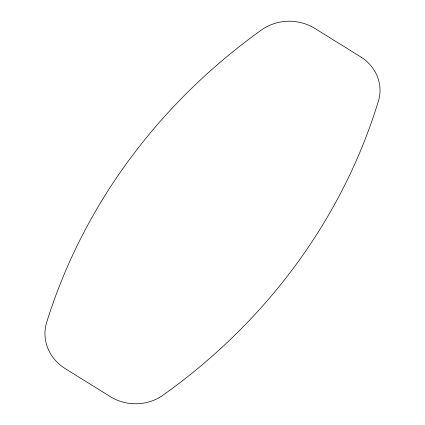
<?xml version="1.0" encoding="UTF-8"?>
<svg xmlns="http://www.w3.org/2000/svg" width="425" height="425" viewBox="0 0 425 425"><rect width="100%" height="100%" fill="white"/><g stroke="black" fill="none" stroke-linecap="round" stroke-linejoin="round"><path stroke-width="0.64" d="M361.51 57.38L314.92 28.47A45.507 41.703 2.6 0 0 262.209 29.458A626.753 574.329 2.6 0 0 46.442 323.08A45.788 41.958 2.6 0 0 65.285 368.677L111.1 397.104A44.928 41.172 2.6 0 0 163.742 394.666A622.843 570.748 2.6 0 0 377.868 102.829A43.94 40.269 2.6 0 0 361.51 57.38"/></g></svg>
